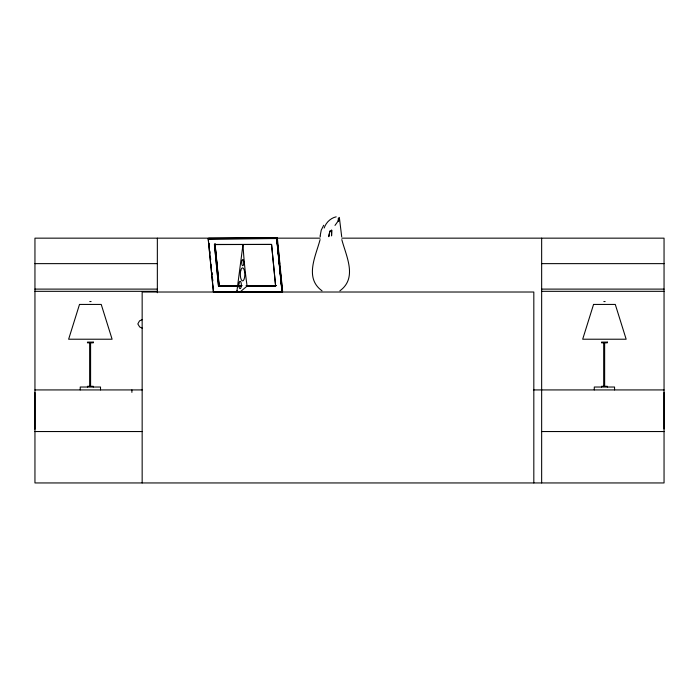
<?xml version="1.0" encoding="UTF-8"?>
<svg xmlns="http://www.w3.org/2000/svg" width="699" height="699" viewBox="0 0 699 699"><rect width="100%" height="100%" fill="white"/><g stroke="black" fill="none" stroke-linecap="round" stroke-linejoin="round"><path stroke-width="1.05" d="M320.186 236.839L320.186 236.183M331.702 230.172L331.571 235.746L331.702 230.172L331.256 230.434M320.09 239.608C315.765 256.096 304.205 277.966 322.038 290.828M320.177 235.746L321.225 230.172L323.698 225.27M282.623 291.457L277.346 238.009L208.136 238.569L276.883 238.385L282.134 291.85L282.44 291.107A2.088 0.882 41.2 0 1 282.038 290.81M324.179 228.031C325.865 222.684 330.644 218.009 336.184 216.83M208.311 238.927L276.821 238.438L282.134 291.85L276.708 238.551L277.346 238.009L208.643 238.193M213.492 291.902L208.276 238.883L276.708 238.551M334.996 225.41L337.634 221.758L338.508 218.944L338.709 221.041L338.368 217.966L338.674 221.102M276.839 238.49L278.351 250.093M276.673 238.595L281.977 291.798M241.129 286.153L218.516 286.153L214.401 244.58L214.977 244.117M246.555 286.083L275.668 286.005L271.562 244.432L214.497 244.432L218.516 286.153L219.198 285.603L215.082 244.03M339.863 290.828C357.696 277.966 346.136 256.096 341.811 239.608M330.138 231.098L330.819 230.696M142.203 319.618L139.52 320.893L137.817 323.943L139.713 326.992L142.482 328.32M214.401 244.58L271.562 244.432L275.581 286.153L246.511 286.153M241.845 285.542L219.075 285.734L214.942 243.934L218.936 285.9L241.81 285.839M276.28 285.524L246.074 285.603L276.245 285.533M218.997 285.821L241.81 285.76M218.516 286.153L241.164 286.092M213.466 291.937L281.889 291.754M282.169 291.832L213.405 292.025L208.136 238.569M320.02 238.158L34.95 238.158L34.95 482.948L664.05 482.948L664.05 238.158L341.855 238.158M34.95 263.637L157.345 263.637M541.655 263.637L664.05 263.637M34.95 289.106L157.345 289.106M541.655 289.106L664.05 289.106M34.95 291.326L157.345 291.326M541.655 291.326L664.05 291.326M89.787 301.54L91.097 301.54M603.831 301.54L605.142 301.54M34.95 389.928L142.177 389.928M533.424 389.928L664.05 389.928M664.05 392.375L664.05 428.933M34.95 392.532L34.95 429.256M34.95 431.545L142.177 431.545M541.655 431.545L664.05 431.545M282.405 291.064L282.081 287.831M339.338 217.372L341.715 236.839M278.569 252.243L279.74 264.108M279.95 266.267L280.482 271.658M280.701 273.816L281.12 278.123M281.339 280.282L281.872 285.673M209.132 243.532L209.342 245.672M209.866 251.02L210.076 253.152M210.504 257.433L210.714 259.565M211.238 264.912L211.456 267.053M211.98 272.4L212.19 274.532M212.618 278.814L212.828 280.946M213.352 286.293L213.571 288.434M614.561 389.928L614.561 387.028L594.281 387.028L594.281 389.928M607.317 387.028L607.317 386.302L601.524 386.302L601.524 387.028M604.644 342.833L604.644 386.302M603.691 342.833L603.691 386.302M541.655 238.158L541.655 482.948M533.818 482.948L533.818 292.016L142.159 292.016L142.159 482.948M157.345 238.158L157.345 292.75M131.893 389.928L131.893 392.375M100.516 389.928L100.516 387.028L80.228 387.028L80.228 389.928M93.264 387.028L93.264 386.302L87.471 386.302L87.471 387.028M90.59 342.833L90.59 386.302M89.647 342.833L89.647 386.302M209.307 238.743A2.088 0.882 41.2 0 1 209.036 238.411M236.996 290.601L237.267 291.736L240.316 291.754L247.097 286.083A189.534 65.138 89.8 0 1 242.981 244.51L236.996 290.601M329.849 231.212L328.766 236.62L329.849 231.212M79.503 304.432L68.633 339.216L112.102 339.216L101.233 304.432L79.503 304.432M593.556 304.432L582.686 339.216L626.155 339.216L615.286 304.432L593.556 304.432M93.264 342.108L87.471 342.108L87.471 342.833L93.264 342.833L93.264 342.108M607.317 342.108L601.524 342.108L601.524 342.833L607.317 342.833L607.317 342.108M240.788 270.286A6.579 2.263 89.8 0 0 242.247 280.876A6.579 2.263 89.8 0 0 244.659 271.946A6.579 2.263 89.8 0 0 240.788 270.286M241.889 260.823A3.084 1.057 89.8 0 0 242.64 265.707A3.084 1.057 89.8 0 0 243.715 261.391A3.084 1.057 89.8 0 0 241.889 260.823M238.988 283.095A3.705 1.276 89.8 0 0 240.098 288.652A3.705 1.276 89.8 0 0 241.19 283.095A3.705 1.276 89.8 0 0 238.988 283.095"/></g></svg>
